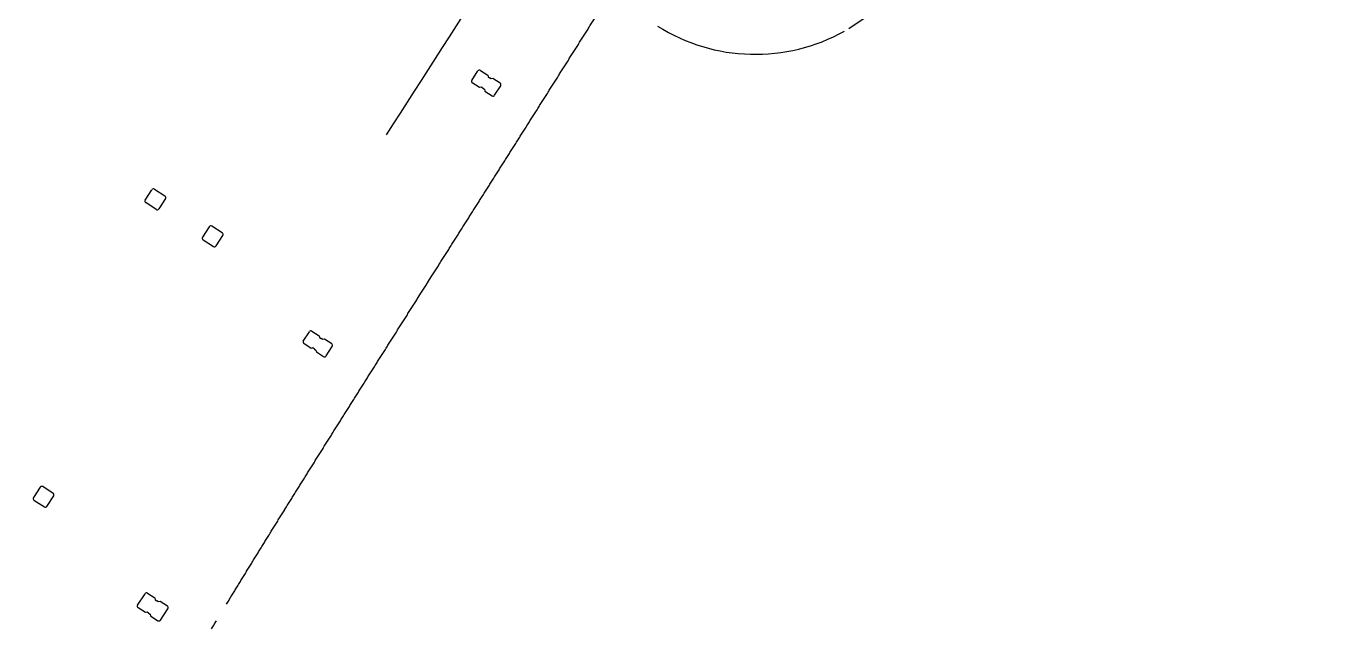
# Model space of a CAD drawing. Extents: x 45837 to 287007, y -98586 to 328021.
# Drawn here: x 72651 to 75801, y -46821 to -45364 of the extents above; entities that cross this region are included whole.
import ezdxf

# ---------------------------------------------------------------- set-up
doc = ezdxf.new("R2010")
doc.units = 0
doc.header["$LTSCALE"] = 1000
doc.header["$MEASUREMENT"] = 0
for name, color, linetype in [('0-段落划分', 2, 'Continuous'), ('桥-立柱', 5, 'Continuous'), ('路基边线', 1, 'Continuous')]:
    doc.layers.add(name, color=color, linetype=linetype)
doc.layers.add('标注', color=4, linetype='Continuous', lineweight=15)

# ---------------------------------------------------------------- blocks, each defined once
blk = doc.blocks.new('ac')
at = {"layer": '0-段落划分', "color": 2}
blk.add_line((-9952635.06, 2543742.678), (-9952635.398, 2543742.871), dxfattribs=at)
at = {"layer": '0-段落划分', "color": 2, "flags": 128}
blk.add_lwpolyline([(-9952635.398, 2543742.871), (-9952635.736, 2543743.063), (-9952636.074, 2543743.255), (-9952636.412, 2543743.448), (-9952636.75, 2543743.64), (-9952637.088, 2543743.833), (-9952637.426, 2543744.025, -0.0000011), (-9952637.764, 2543744.217, -0.0000013), (-9952638.102, 2543744.41, -0.0000014), (-9952638.44, 2543744.602, -0.0000016), (-9952638.778, 2543744.794, -0.0000018), (-9952639.116, 2543744.987, -0.0000019), (-9952639.454, 2543745.179, -0.0000021), (-9952639.792, 2543745.371, -0.0000023), (-9952640.13, 2543745.564, -0.0000024), (-9952640.468, 2543745.756, -0.0000026), (-9952640.806, 2543745.948, -0.0000028), (-9952641.144, 2543746.141, -0.0000029), (-9952641.482, 2543746.333, -0.0000031), (-9952641.82, 2543746.525, -0.0000033), (-9952642.158, 2543746.718, -0.0000034), (-9952642.496, 2543746.91, -0.0000036), (-9952642.834, 2543747.102, -0.0000038), (-9952643.172, 2543747.295, -0.0000039), (-9952643.51, 2543747.487, -0.0000041), (-9952643.849, 2543747.679, -0.0000043), (-9952644.187, 2543747.871, -0.0000044), (-9952644.525, 2543748.064, -0.0000046), (-9952644.863, 2543748.256, -0.0000048), (-9952645.201, 2543748.448, -0.000005), (-9952645.539, 2543748.641, -0.0000051), (-9952645.877, 2543748.833, -0.0000053), (-9952646.215, 2543749.025, -0.0000055), (-9952646.553, 2543749.217, -0.0000056), (-9952646.891, 2543749.41, -0.0000058), (-9952647.229, 2543749.602, -0.000006), (-9952647.567, 2543749.794, -0.0000061), (-9952647.905, 2543749.986, -0.0000063), (-9952648.243, 2543750.178, -0.0000065), (-9952648.581, 2543750.371, -0.0000066), (-9952648.92, 2543750.563, -0.0000068), (-9952649.258, 2543750.755, -0.000007), (-9952649.596, 2543750.947, -0.0000071), (-9952649.934, 2543751.139, -0.0000073), (-9952650.272, 2543751.332, -0.0000075), (-9952650.61, 2543751.524, -0.0000076), (-9952650.948, 2543751.716, -0.0000078), (-9952651.287, 2543751.908, -0.000008), (-9952651.625, 2543752.1, -0.0000081), (-9952651.963, 2543752.292, -0.0000083), (-9952652.301, 2543752.484, -0.0000085), (-9952652.639, 2543752.676, -0.0000086), (-9952652.977, 2543752.868, -0.0000088), (-9952653.316, 2543753.061, -0.000009), (-9952653.654, 2543753.253, -0.0000091), (-9952653.992, 2543753.445, -0.0000093), (-9952654.33, 2543753.637, -0.0000095), (-9952654.668, 2543753.829, -0.0000097), (-9952655.007, 2543754.021, -0.0000098), (-9952655.345, 2543754.213, -0.00001), (-9952655.683, 2543754.405, -0.0000102), (-9952656.021, 2543754.597, -0.0000103), (-9952656.36, 2543754.789, -0.0000105), (-9952656.698, 2543754.98, -0.0000107), (-9952657.036, 2543755.172, -0.0000108), (-9952657.374, 2543755.364, -0.000011), (-9952657.713, 2543755.556, -0.0000112), (-9952658.051, 2543755.748, -0.0000113), (-9952658.389, 2543755.94, -0.0000115), (-9952658.728, 2543756.132, -0.0000117), (-9952659.066, 2543756.324, -0.0000118), (-9952659.404, 2543756.515, -0.000012), (-9952659.743, 2543756.707, -0.0000122), (-9952660.081, 2543756.899, -0.0000123), (-9952660.419, 2543757.091, -0.0000125)], format="xyb", dxfattribs=at)
at = {"layer": '0-段落划分', "color": 2}
for centre, radius, start, end in [((-9954257.807, 2540962.97), 3209.451, 59.902336, 61.095892), ((-9973390.818, 2507272.692), 41962.619, 60.3544481, 60.3549791), ((-9965092.597, 2521851.942), 25187.19, 60.3549786, 60.3558632), ((-9961533.661, 2528104.008), 17993.14, 60.355863, 60.3571013), ((-9959558.031, 2531574.118), 14000.049, 60.3571007, 60.3586921), ((-9958299.804, 2533783.714), 11457.324, 60.3586929, 60.3606374), ((-9957426.272, 2535317.379), 9692.336, 60.3606375, 60.3629362), ((-9956785.742, 2536441.646), 8398.405, 60.3629362, 60.365589), ((-9956296.663, 2537299.804), 7410.664, 60.3655888, 60.3685951), ((-9955910.37, 2537977.365), 6630.722, 60.368595, 60.3719548), ((-9955597.212, 2538526.42), 5998.639, 60.3719548, 60.3756686), ((-9955339.08, 2538978.793), 5477.8, 60.375668, 60.379735), ((-9955121.337, 2539360.202), 5038.614, 60.379735, 60.384157), ((-9954936.544, 2539683.714), 4666.045, 60.384156, 60.388931), ((-9954776.751, 2539963.299), 4344.02, 60.388931, 60.394059), ((-9954637.347, 2540207.061), 4063.211, 60.394059, 60.399541), ((-9954515.126, 2540420.632), 3817.142, 60.399541, 60.405376), ((-9954406.683, 2540609.992), 3598.93, 60.405376, 60.411566), ((-9954309.92, 2540778.832), 3404.33, 60.411565, 60.418108), ((-9954223.061, 2540930.269), 3229.753, 60.418108, 60.425005), ((-9954144.717, 2541066.745), 3072.39, 60.425005, 60.432255), ((-9954073.447, 2541190.792), 2929.33, 60.432255, 60.439859), ((-9954257.807, 2540962.97), 3170.751, 58.687986, 61.095892), ((-9954008.554, 2541303.632), 2799.163, 60.439859, 60.447816), ((-9953948.992, 2541407.108), 2679.772, 60.447816, 60.456128), ((-9953894.415, 2541501.825), 2570.458, 60.456127, 60.464792), ((-9953844.014, 2541589.203), 2469.589, 60.464792, 60.473811), ((-9953797.396, 2541669.934), 2376.369, 60.473811, 60.483183), ((-9953754.084, 2541744.857), 2289.831, 60.483182, 60.492909), ((-9953713.834, 2541814.4), 2209.484, 60.492908, 60.502988), ((-9953676.288, 2541879.192), 2134.603, 60.502988, 60.513421), ((-9953641.13, 2541939.789), 2064.55, 60.513421, 60.524208), ((-9953608.14, 2541996.577), 1998.879, 60.524208, 60.535349), ((-9953577.199, 2542049.762), 1937.353, 60.535348, 60.546843), ((-9953548.08, 2542099.747), 1879.511, 60.546842, 60.558691), ((-9953520.7, 2542146.677), 1825.183, 60.558691, 60.570892), ((-9953494.698, 2542191.186), 1773.641, 60.570892, 60.583447), ((-9953470.104, 2542233.221), 1724.947, 60.583447, 60.596356), ((-9953446.862, 2542272.878), 1678.987, 60.596356, 60.609619), ((-9953424.754, 2542310.547), 1635.317, 60.609618, 60.623235), ((-9953403.766, 2542346.245), 1593.914, 60.623234, 60.637205), ((-9953383.771, 2542380.199), 1554.517, 60.637204, 60.651528), ((-9953364.748, 2542412.445), 1517.086, 60.651528, 60.666205), ((-9953346.553, 2542443.236), 1481.33, 60.666205, 60.681236), ((-9953329.221, 2542472.51), 1447.319, 60.681236, 60.69662), ((-9953312.585, 2542500.563), 1414.713, 60.69662, 60.712359), ((-9953296.665, 2542527.358), 1383.555, 60.712358, 60.728451), ((-9953281.433, 2542552.943), 1353.789, 60.72845, 60.744896), ((-9953266.826, 2542577.431), 1325.286, 60.744895, 60.761695), ((-9953252.788, 2542600.918), 1297.934, 60.761695, 60.778848), ((-9953239.299, 2542623.441), 1271.693, 60.778847, 60.796355), ((-9953226.33, 2542645.05), 1246.502, 60.796354, 60.814215), ((-9953213.849, 2542665.8), 1222.3, 60.814214, 60.832428), ((-9953201.814, 2542685.77), 1198.997, 60.832428, 60.850996), ((-9953190.197, 2542705.003), 1176.542, 60.850995, 60.869917), ((-9953178.996, 2542723.507), 1154.925, 60.869916, 60.889192), ((-9953168.182, 2542741.329), 1134.094, 60.889191, 60.908821), ((-9953157.75, 2542758.481), 1114.034, 60.90882, 60.928802), ((-9953147.655, 2542775.04), 1094.655, 60.928802, 60.949138), ((-9953137.878, 2542791.042), 1075.919, 60.949138, 60.969828), ((-9953128.417, 2542806.486), 1057.824, 60.969827, 60.990871), ((-9954257.807, 2540962.97), 3161.751, 58.588725, 61.095892), ((-9953119.245, 2542821.425), 1040.312, 60.99087, 61.012268), ((-9953110.347, 2542835.882), 1023.353, 61.012267, 61.034019), ((-9953101.742, 2542849.823), 1006.989, 61.034018, 61.056122), ((-9953093.386, 2542863.328), 991.127, 61.056122, 61.07858), ((-9953085.256, 2542876.437), 975.721, 61.078579, 61.101392), ((-9953077.383, 2542889.091), 960.839, 61.101391, 61.124557), ((-9953069.705, 2542901.405), 946.347, 61.124556, 61.148076), ((-9953062.251, 2542913.324), 932.311, 61.148075, 61.171948), ((-9953055.005, 2542924.879), 918.694, 61.171947, 61.196174), ((-9953047.946, 2542936.103), 905.458, 61.196174, 61.220754), ((-9953041.076, 2542946.997), 892.602, 61.220753, 61.245688), ((-9953034.38, 2542957.586), 880.098, 61.245687, 61.270975), ((-9954257.807, 2540962.97), 3159.501, 58.563804, 61.095892), ((-9953027.857, 2542967.869), 867.945, 61.270974, 61.296616), ((-9953021.501, 2542977.86), 856.129, 61.296615, 61.32261), ((-9953015.296, 2542987.585), 844.619, 61.322609, 61.348958), ((-9953009.254, 2542997.024), 833.439, 61.374967, 61.37566), ((-9954257.807, 2540962.97), 3158.751, 58.555488, 61.095892), ((-9952986.432, 2543032.416), 791.442, 61.457886, 61.486004), ((-9952981.052, 2543040.69), 781.603, 61.486003, 61.514474), ((-9954257.807, 2540962.97), 3149.751, 58.455328, 61.095892), ((-9954257.807, 2540962.97), 3149.001, 58.44695, 61.095892)]:
    blk.add_arc(centre, radius, start, end, dxfattribs=at)
at = {"layer": '桥-立柱', "color": 1, "linetype": 'Continuous'}
for p, q in [((-9952652.931, 2543748.644), (-9952653.284, 2543748.04)), ((-9952651.949, 2543748.244), (-9952652.726, 2543748.698)), ((-9952653.89, 2543747.004), (-9952653.536, 2543747.608)), ((-9952653.536, 2543747.608), (-9952653.4, 2543747.644)), ((-9952653.4, 2543747.644), (-9952653.324, 2543747.774)), ((-9952653.248, 2543747.903), (-9952653.324, 2543747.774)), ((-9952653.284, 2543748.04), (-9952653.248, 2543747.903)), ((-9952652.461, 2543747.269), (-9952652.536, 2543747.14)), ((-9952652.461, 2543747.269), (-9952652.385, 2543747.399)), ((-9952652.385, 2543747.399), (-9952652.248, 2543747.435)), ((-9952652.248, 2543747.435), (-9952651.895, 2543748.039)), ((-9952653.059, 2543746.345), (-9952653.836, 2543746.799)), ((-9952652.5, 2543747.003), (-9952652.854, 2543746.399)), ((-9952652.536, 2543747.14), (-9952652.5, 2543747.003)), ((-9952631.318, 2543736.08), (-9952631.671, 2543735.476)), ((-9952630.336, 2543735.68), (-9952631.113, 2543736.134)), ((-9952632.276, 2543734.44), (-9952631.923, 2543735.044)), ((-9952631.923, 2543735.044), (-9952631.786, 2543735.08)), ((-9952631.786, 2543735.08), (-9952631.711, 2543735.209)), ((-9952631.635, 2543735.339), (-9952631.711, 2543735.209)), ((-9952631.671, 2543735.476), (-9952631.635, 2543735.339)), ((-9952630.847, 2543734.705), (-9952630.923, 2543734.575)), ((-9952630.923, 2543734.575), (-9952630.887, 2543734.439)), ((-9952630.847, 2543734.705), (-9952630.772, 2543734.834)), ((-9952630.772, 2543734.834), (-9952630.635, 2543734.87)), ((-9952630.635, 2543734.87), (-9952630.282, 2543735.475)), ((-9952631.445, 2543733.78), (-9952632.222, 2543734.234)), ((-9952630.887, 2543734.439), (-9952631.24, 2543733.834)), ((-9952639.831, 2543726.843), (-9952640.334, 2543725.979)), ((-9952638.761, 2543726.394), (-9952639.626, 2543726.897)), ((-9952639.21, 2543725.325), (-9952638.707, 2543726.189)), ((-9952640.28, 2543725.774), (-9952639.416, 2543725.27)), ((-9952609.92, 2543723.103), (-9952609.996, 2543722.974)), ((-9952609.601, 2543723.844), (-9952609.955, 2543723.24)), ((-9952609.955, 2543723.24), (-9952609.92, 2543723.103)), ((-9952608.447, 2543723.34), (-9952609.396, 2543723.897)), ((-9952608.748, 2543722.531), (-9952608.394, 2543723.135)), ((-9952643.101, 2543721.226), (-9952642.598, 2543722.09)), ((-9952642.393, 2543722.144), (-9952641.529, 2543721.641)), ((-9952610.563, 2543722.205), (-9952610.209, 2543722.809)), ((-9952609.561, 2543721.443), (-9952610.51, 2543722)), ((-9952610.209, 2543722.809), (-9952610.072, 2543722.844)), ((-9952610.072, 2543722.844), (-9952609.996, 2543722.974)), ((-9952609.001, 2543722.1), (-9952609.356, 2543721.496)), ((-9952608.961, 2543722.366), (-9952609.037, 2543722.237)), ((-9952609.037, 2543722.237), (-9952609.001, 2543722.1)), ((-9952608.961, 2543722.366), (-9952608.885, 2543722.496)), ((-9952608.885, 2543722.496), (-9952608.748, 2543722.531)), ((-9952642.183, 2543720.517), (-9952643.047, 2543721.021)), ((-9952641.475, 2543721.436), (-9952641.978, 2543720.572)), ((-9952618.238, 2543714.224), (-9952618.744, 2543713.361)), ((-9952617.17, 2543713.771), (-9952618.033, 2543714.277)), ((-9952617.622, 2543712.703), (-9952617.117, 2543713.566)), ((-9952618.69, 2543713.156), (-9952617.828, 2543712.65))]:
    blk.add_line(p, q, dxfattribs=at)
for centre, start, end in [((-9952652.802, 2543748.569), 59.70118, 149.70118), ((-9952652.025, 2543748.115), 329.70118, 59.70118), ((-9952653.76, 2543746.928), 149.70118, 239.70118), ((-9952652.983, 2543746.474), 239.70118, 329.70118), ((-9952631.188, 2543736.004), 59.70118, 149.70118), ((-9952630.411, 2543735.55), 329.70118, 59.70118), ((-9952632.147, 2543734.364), 149.70118, 239.70118), ((-9952631.37, 2543733.91), 239.70118, 329.70118), ((-9952639.701, 2543726.767), 59.79137, 149.79137), ((-9952638.837, 2543726.264), 329.79137, 59.79137), ((-9952640.204, 2543725.903), 149.79137, 239.79137), ((-9952639.34, 2543725.4), 239.79137, 329.79137), ((-9952609.472, 2543723.768), 59.58105, 149.58105), ((-9952608.523, 2543723.211), 329.58105, 59.58105), ((-9952642.468, 2543722.014), 59.79137, 149.79137), ((-9952610.434, 2543722.129), 149.58105, 239.58105), ((-9952642.972, 2543721.15), 149.79137, 239.79137), ((-9952641.604, 2543721.511), 329.79137, 59.79137), ((-9952609.485, 2543721.572), 239.58105, 329.58105), ((-9952642.107, 2543720.647), 239.79137, 329.79137), ((-9952618.109, 2543714.148), 59.61703, 149.61703), ((-9952617.246, 2543713.642), 329.61703, 59.61703), ((-9952618.614, 2543713.285), 149.61703, 239.61703), ((-9952617.752, 2543712.779), 239.61703, 329.61703)]:
    blk.add_arc(centre, 0.15, start, end, dxfattribs=at)
at = {"layer": '路基边线'}
blk.add_line((-9952658.675, 2543776.506), (-9952695.841, 2543826.141), dxfattribs=at)
blk.add_arc((-9952670.965, 2543768.371), 14.75, 330.45659, 31.92548, dxfattribs=at)
blk = doc.blocks.new('zx')
at = {"layer": '标注', "linetype": 'ByBlock', "xscale": 29.99999999999998, "yscale": 29.99999999999998, "zscale": 29.99999999999998, "rotation": 267.2929497497675}
blk.add_blockref('ac', (-90141045.2, -294670498.8), dxfattribs=at)

msp = doc.modelspace()

# ---------------------------------------------------------------- block references
msp.add_blockref('zx', (-114181.7, -17209.2))

doc.saveas('drawing.dxf')
